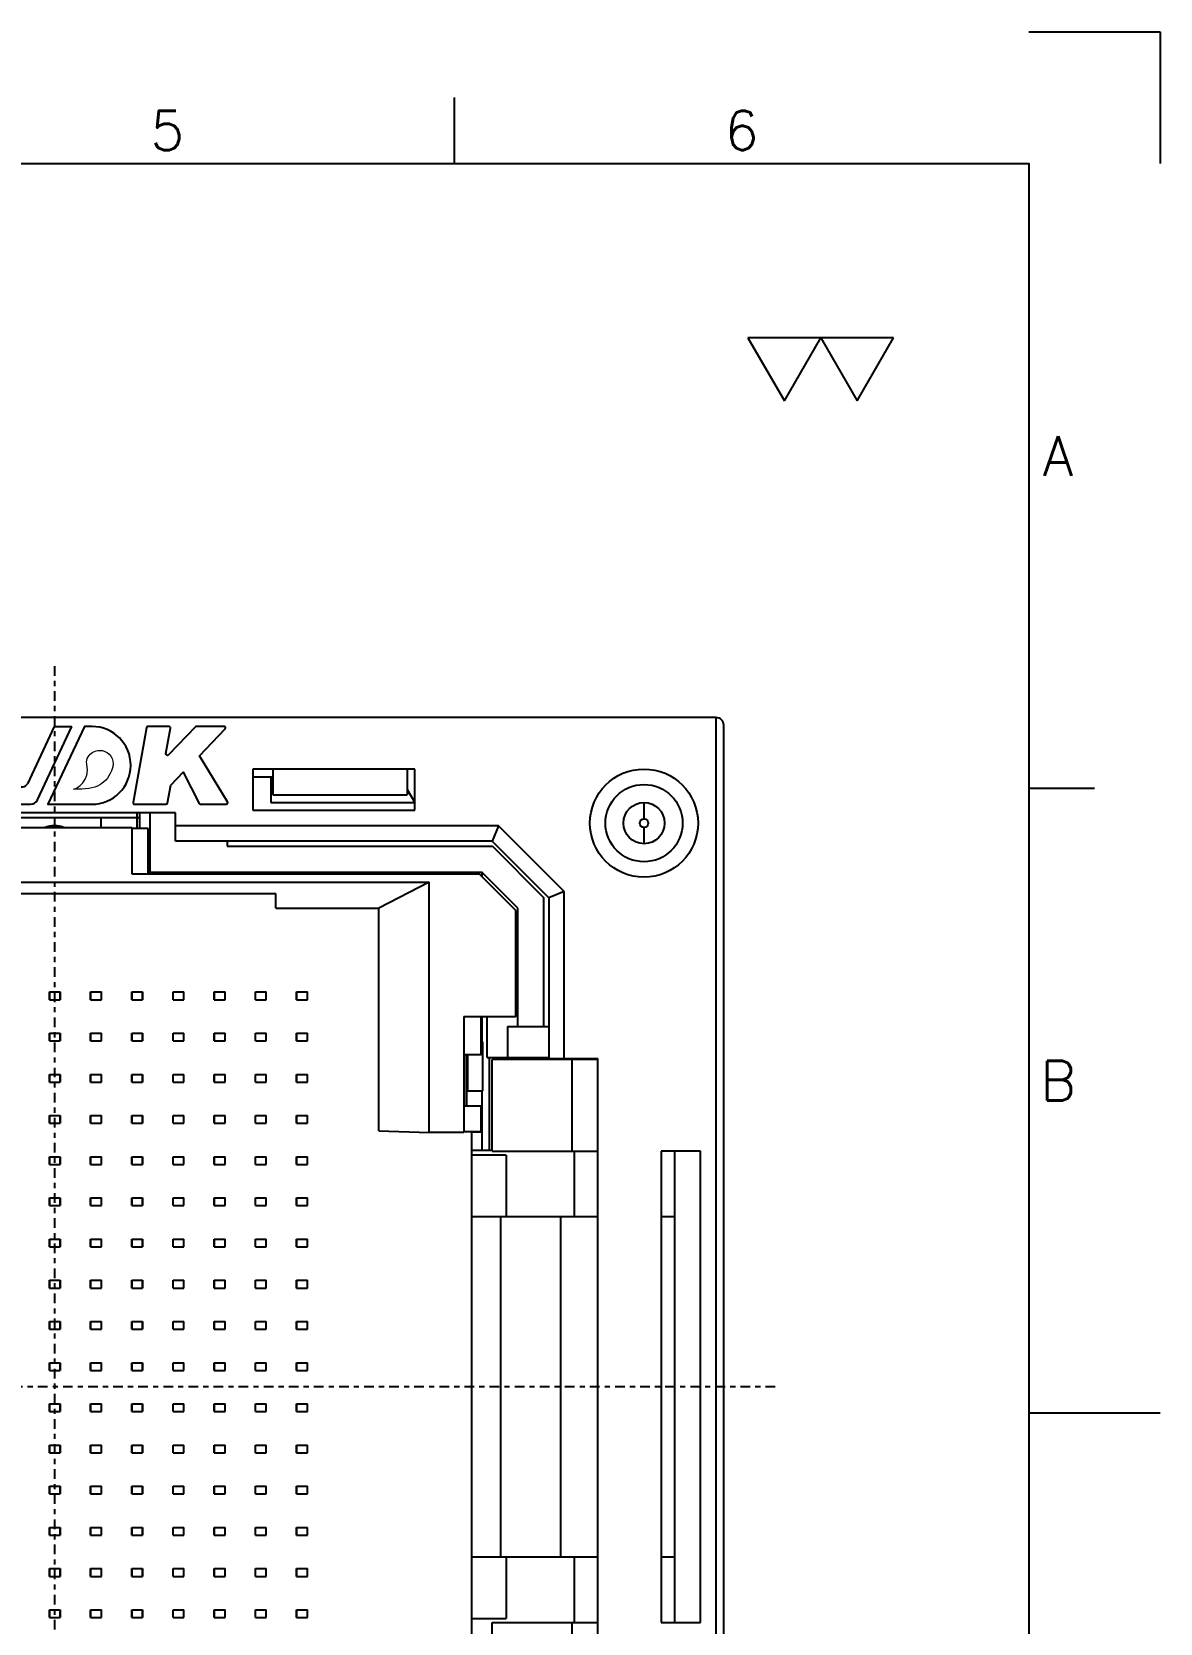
# Model space of a CAD drawing. Header units: millimetres. Extents: x -2108 to -1819, y 1464 to 1622.
# Drawn here: x -1841.37 to -1819.45, y 1537.77 to 1568.68 of the extents above; entities that cross this region are included whole.
import ezdxf
from ezdxf.enums import TextEntityAlignment as Align

# ---------------------------------------------------------------- set-up
doc = ezdxf.new("R2010")
doc.units = ezdxf.units.MM
doc.linetypes.add('CENTER', pattern=[0.6, 0.375, -0.075, 0.075, -0.075])
for name, color, linetype in [('hatch', 6, 'Continuous'), ('layer 1', 7, 'Continuous'), ('text', 7, 'Continuous'), ('厚', 7, 'Continuous')]:
    doc.layers.add(name, color=color, linetype=linetype)
doc.styles.add('Roman', font='romans', dxfattribs={"bigfont": 'bigfont'})

# ---------------------------------------------------------------- blocks, each defined once
blk = doc.blocks.new('REWREWRT')
at = {"color": 8, "linetype": 'Continuous'}
for p, q in [((601.038, 213.41), (601.038, 213.56)), ((601.038, 213.56), (601.248, 213.56)), ((601.038, 213.41), (601.248, 213.41)), ((601.043, 213.41), (601.043, 213.56)), ((601.243, 213.56), (601.243, 213.41)), ((601.248, 213.41), (601.248, 213.56)), ((601.838, 213.41), (601.838, 213.56)), ((601.838, 213.56), (602.048, 213.56)), ((601.838, 213.41), (602.048, 213.41)), ((601.843, 213.41), (601.843, 213.56)), ((602.043, 213.56), (602.043, 213.41)), ((602.048, 213.41), (602.048, 213.56)), ((602.638, 213.41), (602.638, 213.56)), ((602.638, 213.56), (602.848, 213.56)), ((602.638, 213.41), (602.848, 213.41)), ((602.643, 213.41), (602.643, 213.56)), ((602.843, 213.56), (602.843, 213.41)), ((602.848, 213.41), (602.848, 213.56)), ((603.438, 213.41), (603.438, 213.56)), ((603.438, 213.56), (603.648, 213.56)), ((603.438, 213.41), (603.648, 213.41)), ((603.443, 213.41), (603.443, 213.56)), ((603.643, 213.56), (603.643, 213.41)), ((603.648, 213.41), (603.648, 213.56)), ((604.238, 213.41), (604.238, 213.56)), ((604.238, 213.56), (604.448, 213.56)), ((604.238, 213.41), (604.448, 213.41)), ((604.243, 213.41), (604.243, 213.56)), ((604.443, 213.56), (604.443, 213.41)), ((604.448, 213.41), (604.448, 213.56)), ((605.038, 213.41), (605.038, 213.56)), ((605.038, 213.56), (605.248, 213.56)), ((605.038, 213.41), (605.248, 213.41)), ((605.043, 213.41), (605.043, 213.56)), ((605.243, 213.56), (605.243, 213.41)), ((605.248, 213.41), (605.248, 213.56)), ((605.838, 213.41), (605.838, 213.56)), ((605.838, 213.56), (606.048, 213.56)), ((605.838, 213.41), (606.048, 213.41)), ((605.843, 213.41), (605.843, 213.56)), ((606.043, 213.56), (606.043, 213.41)), ((606.048, 213.41), (606.048, 213.56)), ((601.038, 212.61), (601.038, 212.76)), ((601.038, 212.76), (601.248, 212.76)), ((601.043, 212.61), (601.043, 212.76)), ((601.243, 212.76), (601.243, 212.61)), ((601.248, 212.61), (601.248, 212.76)), ((601.838, 212.61), (601.838, 212.76)), ((601.838, 212.76), (602.048, 212.76)), ((601.843, 212.61), (601.843, 212.76)), ((602.043, 212.76), (602.043, 212.61)), ((602.048, 212.61), (602.048, 212.76)), ((602.638, 212.61), (602.638, 212.76)), ((602.638, 212.76), (602.848, 212.76)), ((602.643, 212.61), (602.643, 212.76)), ((602.843, 212.76), (602.843, 212.61)), ((602.848, 212.61), (602.848, 212.76)), ((603.438, 212.61), (603.438, 212.76)), ((603.438, 212.76), (603.648, 212.76)), ((603.443, 212.61), (603.443, 212.76)), ((603.643, 212.76), (603.643, 212.61)), ((603.648, 212.61), (603.648, 212.76)), ((604.238, 212.61), (604.238, 212.76)), ((604.238, 212.76), (604.448, 212.76)), ((604.243, 212.61), (604.243, 212.76)), ((604.443, 212.76), (604.443, 212.61)), ((604.448, 212.61), (604.448, 212.76)), ((605.038, 212.61), (605.038, 212.76)), ((605.038, 212.76), (605.248, 212.76)), ((605.043, 212.61), (605.043, 212.76)), ((605.243, 212.76), (605.243, 212.61)), ((605.248, 212.61), (605.248, 212.76)), ((605.838, 212.61), (605.838, 212.76)), ((605.838, 212.76), (606.048, 212.76)), ((605.843, 212.61), (605.843, 212.76)), ((606.043, 212.76), (606.043, 212.61)), ((606.048, 212.61), (606.048, 212.76)), ((601.038, 212.61), (601.248, 212.61)), ((601.838, 212.61), (602.048, 212.61)), ((602.638, 212.61), (602.848, 212.61)), ((603.438, 212.61), (603.648, 212.61)), ((604.238, 212.61), (604.448, 212.61)), ((605.038, 212.61), (605.248, 212.61)), ((605.838, 212.61), (606.048, 212.61)), ((601.038, 211.81), (601.038, 211.96)), ((601.038, 211.96), (601.248, 211.96)), ((601.038, 211.81), (601.248, 211.81)), ((601.043, 211.81), (601.043, 211.96)), ((601.243, 211.96), (601.243, 211.81)), ((601.248, 211.81), (601.248, 211.96)), ((601.838, 211.81), (601.838, 211.96)), ((601.838, 211.96), (602.048, 211.96)), ((601.838, 211.81), (602.048, 211.81)), ((601.843, 211.81), (601.843, 211.96)), ((602.043, 211.96), (602.043, 211.81)), ((602.048, 211.81), (602.048, 211.96)), ((602.638, 211.81), (602.638, 211.96)), ((602.638, 211.96), (602.848, 211.96)), ((602.638, 211.81), (602.848, 211.81)), ((602.643, 211.81), (602.643, 211.96)), ((602.843, 211.96), (602.843, 211.81)), ((602.848, 211.81), (602.848, 211.96)), ((603.438, 211.81), (603.438, 211.96)), ((603.438, 211.96), (603.648, 211.96)), ((603.438, 211.81), (603.648, 211.81)), ((603.443, 211.81), (603.443, 211.96)), ((603.643, 211.96), (603.643, 211.81)), ((603.648, 211.81), (603.648, 211.96)), ((604.238, 211.81), (604.238, 211.96)), ((604.238, 211.96), (604.448, 211.96)), ((604.238, 211.81), (604.448, 211.81)), ((604.243, 211.81), (604.243, 211.96)), ((604.443, 211.96), (604.443, 211.81)), ((604.448, 211.81), (604.448, 211.96)), ((605.038, 211.81), (605.038, 211.96)), ((605.038, 211.96), (605.248, 211.96)), ((605.038, 211.81), (605.248, 211.81)), ((605.043, 211.81), (605.043, 211.96)), ((605.243, 211.96), (605.243, 211.81)), ((605.248, 211.81), (605.248, 211.96)), ((605.838, 211.81), (605.838, 211.96)), ((605.838, 211.96), (606.048, 211.96)), ((605.838, 211.81), (606.048, 211.81)), ((605.843, 211.81), (605.843, 211.96)), ((606.043, 211.96), (606.043, 211.81)), ((606.048, 211.81), (606.048, 211.96)), ((601.038, 211.01), (601.038, 211.16)), ((601.038, 211.16), (601.248, 211.16)), ((601.043, 211.01), (601.043, 211.16)), ((601.243, 211.16), (601.243, 211.01)), ((601.248, 211.01), (601.248, 211.16)), ((601.838, 211.01), (601.838, 211.16)), ((601.838, 211.16), (602.048, 211.16)), ((601.843, 211.01), (601.843, 211.16)), ((602.043, 211.16), (602.043, 211.01)), ((602.048, 211.01), (602.048, 211.16)), ((602.638, 211.01), (602.638, 211.16)), ((602.638, 211.16), (602.848, 211.16)), ((602.643, 211.01), (602.643, 211.16)), ((602.843, 211.16), (602.843, 211.01)), ((602.848, 211.01), (602.848, 211.16)), ((603.438, 211.01), (603.438, 211.16)), ((603.438, 211.16), (603.648, 211.16)), ((603.443, 211.01), (603.443, 211.16)), ((603.643, 211.16), (603.643, 211.01)), ((603.648, 211.01), (603.648, 211.16)), ((604.238, 211.01), (604.238, 211.16)), ((604.238, 211.16), (604.448, 211.16)), ((604.243, 211.01), (604.243, 211.16)), ((604.443, 211.16), (604.443, 211.01)), ((604.448, 211.01), (604.448, 211.16)), ((605.038, 211.01), (605.038, 211.16)), ((605.038, 211.16), (605.248, 211.16)), ((605.043, 211.01), (605.043, 211.16)), ((605.243, 211.16), (605.243, 211.01)), ((605.248, 211.01), (605.248, 211.16)), ((605.838, 211.01), (605.838, 211.16)), ((605.838, 211.16), (606.048, 211.16)), ((605.843, 211.01), (605.843, 211.16)), ((606.043, 211.16), (606.043, 211.01)), ((606.048, 211.01), (606.048, 211.16)), ((601.038, 211.01), (601.248, 211.01)), ((601.838, 211.01), (602.048, 211.01)), ((602.638, 211.01), (602.848, 211.01)), ((603.438, 211.01), (603.648, 211.01)), ((604.238, 211.01), (604.448, 211.01)), ((605.038, 211.01), (605.248, 211.01)), ((605.838, 211.01), (606.048, 211.01)), ((601.038, 210.21), (601.038, 210.36)), ((601.038, 210.36), (601.248, 210.36)), ((601.038, 210.21), (601.248, 210.21)), ((601.043, 210.21), (601.043, 210.36)), ((601.243, 210.36), (601.243, 210.21)), ((601.248, 210.21), (601.248, 210.36)), ((601.838, 210.21), (601.838, 210.36)), ((601.838, 210.36), (602.048, 210.36)), ((601.838, 210.21), (602.048, 210.21)), ((601.843, 210.21), (601.843, 210.36)), ((602.043, 210.36), (602.043, 210.21)), ((602.048, 210.21), (602.048, 210.36)), ((602.638, 210.21), (602.638, 210.36)), ((602.638, 210.36), (602.848, 210.36)), ((602.638, 210.21), (602.848, 210.21)), ((602.643, 210.21), (602.643, 210.36)), ((602.843, 210.36), (602.843, 210.21)), ((602.848, 210.21), (602.848, 210.36)), ((603.438, 210.21), (603.438, 210.36)), ((603.438, 210.36), (603.648, 210.36)), ((603.438, 210.21), (603.648, 210.21)), ((603.443, 210.21), (603.443, 210.36)), ((603.643, 210.36), (603.643, 210.21)), ((603.648, 210.21), (603.648, 210.36)), ((604.238, 210.21), (604.238, 210.36)), ((604.238, 210.36), (604.448, 210.36)), ((604.238, 210.21), (604.448, 210.21)), ((604.243, 210.21), (604.243, 210.36)), ((604.443, 210.36), (604.443, 210.21)), ((604.448, 210.21), (604.448, 210.36)), ((605.038, 210.21), (605.038, 210.36)), ((605.038, 210.36), (605.248, 210.36)), ((605.038, 210.21), (605.248, 210.21)), ((605.043, 210.21), (605.043, 210.36)), ((605.243, 210.36), (605.243, 210.21)), ((605.248, 210.21), (605.248, 210.36)), ((605.838, 210.21), (605.838, 210.36)), ((605.838, 210.36), (606.048, 210.36)), ((605.838, 210.21), (606.048, 210.21)), ((605.843, 210.21), (605.843, 210.36)), ((606.043, 210.36), (606.043, 210.21)), ((606.048, 210.21), (606.048, 210.36)), ((601.038, 209.41), (601.038, 209.56)), ((601.038, 209.56), (601.248, 209.56)), ((601.038, 209.41), (601.248, 209.41)), ((601.043, 209.41), (601.043, 209.56)), ((601.243, 209.56), (601.243, 209.41)), ((601.248, 209.41), (601.248, 209.56)), ((601.838, 209.41), (601.838, 209.56)), ((601.838, 209.56), (602.048, 209.56)), ((601.838, 209.41), (602.048, 209.41)), ((601.843, 209.41), (601.843, 209.56)), ((602.043, 209.56), (602.043, 209.41)), ((602.048, 209.41), (602.048, 209.56)), ((602.638, 209.41), (602.638, 209.56)), ((602.638, 209.56), (602.848, 209.56)), ((602.638, 209.41), (602.848, 209.41)), ((602.643, 209.41), (602.643, 209.56)), ((602.843, 209.56), (602.843, 209.41)), ((602.848, 209.41), (602.848, 209.56)), ((603.438, 209.41), (603.438, 209.56)), ((603.438, 209.56), (603.648, 209.56)), ((603.438, 209.41), (603.648, 209.41)), ((603.443, 209.41), (603.443, 209.56)), ((603.643, 209.56), (603.643, 209.41)), ((603.648, 209.41), (603.648, 209.56)), ((604.238, 209.41), (604.238, 209.56)), ((604.238, 209.56), (604.448, 209.56)), ((604.238, 209.41), (604.448, 209.41)), ((604.243, 209.41), (604.243, 209.56)), ((604.443, 209.56), (604.443, 209.41)), ((604.448, 209.41), (604.448, 209.56)), ((605.038, 209.56), (605.248, 209.56)), ((605.038, 209.41), (605.038, 209.56)), ((605.038, 209.41), (605.248, 209.41)), ((605.043, 209.41), (605.043, 209.56)), ((605.243, 209.56), (605.243, 209.41)), ((605.248, 209.41), (605.248, 209.56)), ((605.838, 209.56), (606.048, 209.56)), ((605.838, 209.41), (605.838, 209.56)), ((605.838, 209.41), (606.048, 209.41)), ((605.843, 209.41), (605.843, 209.56)), ((606.043, 209.56), (606.043, 209.41)), ((606.048, 209.41), (606.048, 209.56)), ((601.038, 208.61), (601.038, 208.76)), ((601.038, 208.76), (601.248, 208.76)), ((601.043, 208.61), (601.043, 208.76)), ((601.243, 208.76), (601.243, 208.61)), ((601.248, 208.61), (601.248, 208.76)), ((601.838, 208.61), (601.838, 208.76)), ((601.838, 208.76), (602.048, 208.76)), ((601.843, 208.61), (601.843, 208.76)), ((602.043, 208.76), (602.043, 208.61)), ((602.048, 208.61), (602.048, 208.76)), ((602.638, 208.61), (602.638, 208.76)), ((602.638, 208.76), (602.848, 208.76)), ((602.643, 208.61), (602.643, 208.76)), ((602.843, 208.76), (602.843, 208.61)), ((602.848, 208.61), (602.848, 208.76)), ((603.438, 208.61), (603.438, 208.76)), ((603.438, 208.76), (603.648, 208.76)), ((603.443, 208.61), (603.443, 208.76)), ((603.643, 208.76), (603.643, 208.61)), ((603.648, 208.61), (603.648, 208.76)), ((604.238, 208.61), (604.238, 208.76)), ((604.238, 208.76), (604.448, 208.76)), ((604.243, 208.61), (604.243, 208.76)), ((604.443, 208.76), (604.443, 208.61)), ((604.448, 208.61), (604.448, 208.76)), ((605.038, 208.76), (605.248, 208.76)), ((605.038, 208.61), (605.038, 208.76)), ((605.043, 208.61), (605.043, 208.76)), ((605.243, 208.76), (605.243, 208.61)), ((605.248, 208.61), (605.248, 208.76)), ((605.838, 208.76), (606.048, 208.76)), ((605.838, 208.61), (605.838, 208.76)), ((605.843, 208.61), (605.843, 208.76)), ((606.043, 208.76), (606.043, 208.61)), ((606.048, 208.61), (606.048, 208.76)), ((601.038, 208.61), (601.248, 208.61)), ((601.838, 208.61), (602.048, 208.61)), ((602.638, 208.61), (602.848, 208.61)), ((603.438, 208.61), (603.648, 208.61)), ((604.238, 208.61), (604.448, 208.61)), ((605.038, 208.61), (605.248, 208.61)), ((605.838, 208.61), (606.048, 208.61)), ((601.038, 207.81), (601.038, 207.96)), ((601.038, 207.96), (601.248, 207.96)), ((601.038, 207.81), (601.248, 207.81)), ((601.043, 207.81), (601.043, 207.96)), ((601.243, 207.96), (601.243, 207.81)), ((601.248, 207.81), (601.248, 207.96)), ((601.838, 207.81), (601.838, 207.96)), ((601.838, 207.96), (602.048, 207.96)), ((601.838, 207.81), (602.048, 207.81)), ((601.843, 207.81), (601.843, 207.96)), ((602.043, 207.96), (602.043, 207.81)), ((602.048, 207.81), (602.048, 207.96)), ((602.638, 207.81), (602.638, 207.96)), ((602.638, 207.96), (602.848, 207.96)), ((602.638, 207.81), (602.848, 207.81)), ((602.643, 207.81), (602.643, 207.96)), ((602.843, 207.96), (602.843, 207.81)), ((602.848, 207.81), (602.848, 207.96)), ((603.438, 207.81), (603.438, 207.96)), ((603.438, 207.96), (603.648, 207.96)), ((603.438, 207.81), (603.648, 207.81)), ((603.443, 207.81), (603.443, 207.96)), ((603.643, 207.96), (603.643, 207.81)), ((603.648, 207.81), (603.648, 207.96)), ((604.238, 207.96), (604.448, 207.96)), ((604.238, 207.81), (604.238, 207.96)), ((604.238, 207.81), (604.448, 207.81)), ((604.243, 207.81), (604.243, 207.96)), ((604.443, 207.96), (604.443, 207.81)), ((604.448, 207.81), (604.448, 207.96)), ((605.038, 207.96), (605.248, 207.96)), ((605.038, 207.81), (605.038, 207.96)), ((605.038, 207.81), (605.248, 207.81)), ((605.043, 207.81), (605.043, 207.96)), ((605.243, 207.96), (605.243, 207.81)), ((605.248, 207.81), (605.248, 207.96)), ((605.838, 207.96), (606.048, 207.96)), ((605.838, 207.81), (605.838, 207.96)), ((605.838, 207.81), (606.048, 207.81)), ((605.843, 207.81), (605.843, 207.96)), ((606.043, 207.96), (606.043, 207.81)), ((606.048, 207.81), (606.048, 207.96)), ((601.038, 207.01), (601.038, 207.16)), ((601.038, 207.16), (601.248, 207.16)), ((601.043, 207.01), (601.043, 207.16)), ((601.243, 207.16), (601.243, 207.01)), ((601.248, 207.01), (601.248, 207.16)), ((601.838, 207.01), (601.838, 207.16)), ((601.838, 207.16), (602.048, 207.16)), ((601.843, 207.01), (601.843, 207.16)), ((602.043, 207.16), (602.043, 207.01)), ((602.048, 207.01), (602.048, 207.16)), ((602.638, 207.16), (602.848, 207.16)), ((602.638, 207.01), (602.638, 207.16)), ((602.643, 207.01), (602.643, 207.16)), ((602.843, 207.16), (602.843, 207.01)), ((602.848, 207.01), (602.848, 207.16)), ((603.438, 207.16), (603.648, 207.16)), ((603.438, 207.01), (603.438, 207.16)), ((603.443, 207.01), (603.443, 207.16)), ((603.643, 207.16), (603.643, 207.01)), ((603.648, 207.01), (603.648, 207.16)), ((604.238, 207.16), (604.448, 207.16)), ((604.238, 207.01), (604.238, 207.16)), ((604.243, 207.01), (604.243, 207.16)), ((604.443, 207.16), (604.443, 207.01)), ((604.448, 207.01), (604.448, 207.16)), ((605.038, 207.16), (605.248, 207.16)), ((605.038, 207.01), (605.038, 207.16)), ((605.043, 207.01), (605.043, 207.16)), ((605.243, 207.16), (605.243, 207.01)), ((605.248, 207.01), (605.248, 207.16)), ((605.838, 207.16), (606.048, 207.16)), ((605.838, 207.01), (605.838, 207.16)), ((605.843, 207.01), (605.843, 207.16)), ((606.043, 207.16), (606.043, 207.01)), ((606.048, 207.01), (606.048, 207.16)), ((601.038, 207.01), (601.248, 207.01)), ((601.838, 207.01), (602.048, 207.01)), ((602.638, 207.01), (602.848, 207.01)), ((603.438, 207.01), (603.648, 207.01)), ((604.238, 207.01), (604.448, 207.01)), ((605.038, 207.01), (605.248, 207.01)), ((605.838, 207.01), (606.048, 207.01)), ((601.038, 206.21), (601.038, 206.36)), ((601.038, 206.36), (601.248, 206.36)), ((601.038, 206.21), (601.248, 206.21)), ((601.043, 206.21), (601.043, 206.36)), ((601.243, 206.36), (601.243, 206.21)), ((601.248, 206.21), (601.248, 206.36)), ((601.838, 206.21), (601.838, 206.36)), ((601.838, 206.36), (602.048, 206.36)), ((601.838, 206.21), (602.048, 206.21)), ((601.843, 206.21), (601.843, 206.36)), ((602.043, 206.36), (602.043, 206.21)), ((602.048, 206.21), (602.048, 206.36)), ((602.638, 206.36), (602.848, 206.36)), ((602.638, 206.21), (602.638, 206.36)), ((602.638, 206.21), (602.848, 206.21)), ((602.643, 206.21), (602.643, 206.36)), ((602.843, 206.36), (602.843, 206.21)), ((602.848, 206.21), (602.848, 206.36)), ((603.438, 206.36), (603.648, 206.36)), ((603.438, 206.21), (603.438, 206.36)), ((603.438, 206.21), (603.648, 206.21)), ((603.443, 206.21), (603.443, 206.36)), ((603.643, 206.36), (603.643, 206.21)), ((603.648, 206.21), (603.648, 206.36)), ((604.238, 206.36), (604.448, 206.36)), ((604.238, 206.21), (604.238, 206.36)), ((604.238, 206.21), (604.448, 206.21)), ((604.243, 206.21), (604.243, 206.36)), ((604.443, 206.36), (604.443, 206.21)), ((604.448, 206.21), (604.448, 206.36)), ((605.038, 206.36), (605.248, 206.36)), ((605.038, 206.21), (605.038, 206.36)), ((605.038, 206.21), (605.248, 206.21)), ((605.043, 206.21), (605.043, 206.36)), ((605.243, 206.36), (605.243, 206.21)), ((605.248, 206.21), (605.248, 206.36)), ((605.838, 206.36), (606.048, 206.36)), ((605.838, 206.21), (605.838, 206.36)), ((605.838, 206.21), (606.048, 206.21)), ((605.843, 206.21), (605.843, 206.36)), ((606.043, 206.36), (606.043, 206.21)), ((606.048, 206.21), (606.048, 206.36)), ((601.038, 205.41), (601.038, 205.56)), ((601.038, 205.56), (601.248, 205.56)), ((601.043, 205.41), (601.043, 205.56)), ((601.243, 205.56), (601.243, 205.41)), ((601.248, 205.41), (601.248, 205.56)), ((601.838, 205.56), (602.048, 205.56)), ((601.838, 205.41), (601.838, 205.56)), ((601.843, 205.41), (601.843, 205.56)), ((602.043, 205.56), (602.043, 205.41)), ((602.048, 205.41), (602.048, 205.56)), ((602.638, 205.56), (602.848, 205.56)), ((602.638, 205.41), (602.638, 205.56)), ((602.643, 205.41), (602.643, 205.56)), ((602.843, 205.56), (602.843, 205.41)), ((602.848, 205.41), (602.848, 205.56)), ((603.438, 205.56), (603.648, 205.56)), ((603.438, 205.41), (603.438, 205.56)), ((603.443, 205.41), (603.443, 205.56)), ((603.643, 205.56), (603.643, 205.41)), ((603.648, 205.41), (603.648, 205.56)), ((604.238, 205.56), (604.448, 205.56)), ((604.238, 205.41), (604.238, 205.56)), ((604.243, 205.41), (604.243, 205.56)), ((604.443, 205.56), (604.443, 205.41)), ((604.448, 205.41), (604.448, 205.56)), ((605.038, 205.56), (605.248, 205.56)), ((605.038, 205.41), (605.038, 205.56)), ((605.043, 205.41), (605.043, 205.56)), ((605.243, 205.56), (605.243, 205.41)), ((605.248, 205.41), (605.248, 205.56)), ((605.838, 205.56), (606.048, 205.56)), ((605.838, 205.41), (605.838, 205.56)), ((605.843, 205.41), (605.843, 205.56)), ((606.043, 205.56), (606.043, 205.41)), ((606.048, 205.41), (606.048, 205.56)), ((601.038, 205.41), (601.248, 205.41)), ((601.838, 205.41), (602.048, 205.41)), ((602.638, 205.41), (602.848, 205.41)), ((603.438, 205.41), (603.648, 205.41)), ((604.238, 205.41), (604.448, 205.41)), ((605.038, 205.41), (605.248, 205.41)), ((605.838, 205.41), (606.048, 205.41)), ((601.038, 204.76), (601.248, 204.76)), ((601.038, 204.61), (601.038, 204.76)), ((601.043, 204.61), (601.043, 204.76)), ((601.243, 204.76), (601.243, 204.61)), ((601.248, 204.61), (601.248, 204.76)), ((601.838, 204.76), (602.048, 204.76)), ((601.838, 204.61), (601.838, 204.76)), ((601.843, 204.61), (601.843, 204.76)), ((602.043, 204.76), (602.043, 204.61)), ((602.048, 204.61), (602.048, 204.76)), ((602.638, 204.76), (602.848, 204.76)), ((602.638, 204.61), (602.638, 204.76)), ((602.643, 204.61), (602.643, 204.76)), ((602.843, 204.76), (602.843, 204.61)), ((602.848, 204.61), (602.848, 204.76)), ((603.438, 204.76), (603.648, 204.76)), ((603.438, 204.61), (603.438, 204.76)), ((603.443, 204.61), (603.443, 204.76)), ((603.643, 204.76), (603.643, 204.61)), ((603.648, 204.61), (603.648, 204.76)), ((604.238, 204.76), (604.448, 204.76)), ((604.238, 204.61), (604.238, 204.76)), ((604.243, 204.61), (604.243, 204.76)), ((604.443, 204.76), (604.443, 204.61)), ((604.448, 204.61), (604.448, 204.76)), ((605.038, 204.76), (605.248, 204.76)), ((605.038, 204.61), (605.038, 204.76)), ((605.043, 204.61), (605.043, 204.76)), ((605.243, 204.76), (605.243, 204.61)), ((605.248, 204.61), (605.248, 204.76)), ((605.838, 204.76), (606.048, 204.76)), ((605.838, 204.61), (605.838, 204.76)), ((605.843, 204.61), (605.843, 204.76)), ((606.043, 204.76), (606.043, 204.61)), ((606.048, 204.61), (606.048, 204.76)), ((601.038, 204.61), (601.248, 204.61)), ((601.838, 204.61), (602.048, 204.61)), ((602.638, 204.61), (602.848, 204.61)), ((603.438, 204.61), (603.648, 204.61)), ((604.238, 204.61), (604.448, 204.61)), ((605.038, 204.61), (605.248, 204.61)), ((605.838, 204.61), (606.048, 204.61)), ((601.038, 203.96), (601.248, 203.96)), ((601.038, 203.81), (601.038, 203.96)), ((601.038, 203.81), (601.248, 203.81)), ((601.043, 203.81), (601.043, 203.96)), ((601.243, 203.96), (601.243, 203.81)), ((601.248, 203.81), (601.248, 203.96)), ((601.838, 203.96), (602.048, 203.96)), ((601.838, 203.81), (601.838, 203.96)), ((601.838, 203.81), (602.048, 203.81)), ((601.843, 203.81), (601.843, 203.96)), ((602.043, 203.96), (602.043, 203.81)), ((602.048, 203.81), (602.048, 203.96)), ((602.638, 203.96), (602.848, 203.96)), ((602.638, 203.81), (602.638, 203.96)), ((602.638, 203.81), (602.848, 203.81)), ((602.643, 203.81), (602.643, 203.96)), ((602.843, 203.96), (602.843, 203.81)), ((602.848, 203.81), (602.848, 203.96)), ((603.438, 203.96), (603.648, 203.96)), ((603.438, 203.81), (603.438, 203.96)), ((603.438, 203.81), (603.648, 203.81)), ((603.443, 203.81), (603.443, 203.96)), ((603.643, 203.96), (603.643, 203.81)), ((603.648, 203.81), (603.648, 203.96)), ((604.238, 203.96), (604.448, 203.96)), ((604.238, 203.81), (604.238, 203.96)), ((604.238, 203.81), (604.448, 203.81)), ((604.243, 203.81), (604.243, 203.96)), ((604.443, 203.96), (604.443, 203.81)), ((604.448, 203.81), (604.448, 203.96)), ((605.038, 203.96), (605.248, 203.96)), ((605.038, 203.81), (605.038, 203.96)), ((605.038, 203.81), (605.248, 203.81)), ((605.043, 203.81), (605.043, 203.96)), ((605.243, 203.96), (605.243, 203.81)), ((605.248, 203.81), (605.248, 203.96)), ((605.838, 203.96), (606.048, 203.96)), ((605.838, 203.81), (605.838, 203.96)), ((605.838, 203.81), (606.048, 203.81)), ((605.843, 203.81), (605.843, 203.96)), ((606.043, 203.96), (606.043, 203.81)), ((606.048, 203.81), (606.048, 203.96)), ((601.038, 203.16), (601.248, 203.16)), ((601.038, 203.01), (601.038, 203.16)), ((601.043, 203.01), (601.043, 203.16)), ((601.243, 203.16), (601.243, 203.01)), ((601.248, 203.01), (601.248, 203.16)), ((601.838, 203.16), (602.048, 203.16)), ((601.838, 203.01), (601.838, 203.16)), ((601.843, 203.01), (601.843, 203.16)), ((602.043, 203.16), (602.043, 203.01)), ((602.048, 203.01), (602.048, 203.16)), ((602.638, 203.16), (602.848, 203.16)), ((602.638, 203.01), (602.638, 203.16)), ((602.643, 203.01), (602.643, 203.16)), ((602.843, 203.16), (602.843, 203.01)), ((602.848, 203.01), (602.848, 203.16)), ((603.438, 203.16), (603.648, 203.16)), ((603.438, 203.01), (603.438, 203.16)), ((603.443, 203.01), (603.443, 203.16)), ((603.643, 203.16), (603.643, 203.01)), ((603.648, 203.01), (603.648, 203.16)), ((604.238, 203.16), (604.448, 203.16)), ((604.238, 203.01), (604.238, 203.16)), ((604.243, 203.01), (604.243, 203.16)), ((604.443, 203.16), (604.443, 203.01)), ((604.448, 203.01), (604.448, 203.16)), ((605.038, 203.16), (605.248, 203.16)), ((605.038, 203.01), (605.038, 203.16)), ((605.043, 203.01), (605.043, 203.16)), ((605.243, 203.16), (605.243, 203.01)), ((605.248, 203.01), (605.248, 203.16)), ((605.838, 203.16), (606.048, 203.16)), ((605.838, 203.01), (605.838, 203.16)), ((605.843, 203.01), (605.843, 203.16)), ((606.043, 203.16), (606.043, 203.01)), ((606.048, 203.01), (606.048, 203.16)), ((601.038, 203.01), (601.248, 203.01)), ((601.838, 203.01), (602.048, 203.01)), ((602.638, 203.01), (602.848, 203.01)), ((603.438, 203.01), (603.648, 203.01)), ((604.238, 203.01), (604.448, 203.01)), ((605.038, 203.01), (605.248, 203.01)), ((605.838, 203.01), (606.048, 203.01)), ((601.038, 202.36), (601.248, 202.36)), ((601.038, 202.21), (601.038, 202.36)), ((601.038, 202.21), (601.248, 202.21)), ((601.043, 202.21), (601.043, 202.36)), ((601.243, 202.36), (601.243, 202.21)), ((601.248, 202.21), (601.248, 202.36)), ((601.838, 202.36), (602.048, 202.36)), ((601.838, 202.21), (601.838, 202.36)), ((601.838, 202.21), (602.048, 202.21)), ((601.843, 202.21), (601.843, 202.36)), ((602.043, 202.36), (602.043, 202.21)), ((602.048, 202.21), (602.048, 202.36)), ((602.638, 202.36), (602.848, 202.36)), ((602.638, 202.21), (602.638, 202.36)), ((602.638, 202.21), (602.848, 202.21)), ((602.643, 202.21), (602.643, 202.36)), ((602.843, 202.36), (602.843, 202.21)), ((602.848, 202.21), (602.848, 202.36)), ((603.438, 202.36), (603.648, 202.36)), ((603.438, 202.21), (603.438, 202.36)), ((603.438, 202.21), (603.648, 202.21)), ((603.443, 202.21), (603.443, 202.36)), ((603.643, 202.36), (603.643, 202.21)), ((603.648, 202.21), (603.648, 202.36)), ((604.238, 202.36), (604.448, 202.36)), ((604.238, 202.21), (604.238, 202.36)), ((604.238, 202.21), (604.448, 202.21)), ((604.243, 202.21), (604.243, 202.36)), ((604.443, 202.36), (604.443, 202.21)), ((604.448, 202.21), (604.448, 202.36)), ((605.038, 202.36), (605.248, 202.36)), ((605.038, 202.21), (605.038, 202.36)), ((605.038, 202.21), (605.248, 202.21)), ((605.043, 202.21), (605.043, 202.36)), ((605.243, 202.36), (605.243, 202.21)), ((605.248, 202.21), (605.248, 202.36)), ((605.838, 202.36), (606.048, 202.36)), ((605.838, 202.21), (605.838, 202.36)), ((605.838, 202.21), (606.048, 202.21)), ((605.843, 202.21), (605.843, 202.36)), ((606.043, 202.36), (606.043, 202.21)), ((606.048, 202.21), (606.048, 202.36)), ((601.038, 201.56), (601.248, 201.56)), ((601.038, 201.41), (601.038, 201.56)), ((601.043, 201.41), (601.043, 201.56)), ((601.243, 201.56), (601.243, 201.41)), ((601.248, 201.41), (601.248, 201.56)), ((601.838, 201.56), (602.048, 201.56)), ((601.838, 201.41), (601.838, 201.56)), ((601.843, 201.41), (601.843, 201.56)), ((602.043, 201.56), (602.043, 201.41)), ((602.048, 201.41), (602.048, 201.56)), ((602.638, 201.56), (602.848, 201.56)), ((602.638, 201.41), (602.638, 201.56)), ((602.643, 201.41), (602.643, 201.56)), ((602.843, 201.56), (602.843, 201.41)), ((602.848, 201.41), (602.848, 201.56)), ((603.438, 201.56), (603.648, 201.56)), ((603.438, 201.41), (603.438, 201.56)), ((603.443, 201.41), (603.443, 201.56)), ((603.643, 201.56), (603.643, 201.41)), ((603.648, 201.41), (603.648, 201.56)), ((604.238, 201.56), (604.448, 201.56)), ((604.238, 201.41), (604.238, 201.56)), ((604.243, 201.41), (604.243, 201.56)), ((604.443, 201.56), (604.443, 201.41)), ((604.448, 201.41), (604.448, 201.56)), ((605.038, 201.56), (605.248, 201.56)), ((605.038, 201.41), (605.038, 201.56)), ((605.043, 201.41), (605.043, 201.56)), ((605.243, 201.56), (605.243, 201.41)), ((605.248, 201.41), (605.248, 201.56)), ((605.838, 201.56), (606.048, 201.56)), ((605.838, 201.41), (605.838, 201.56)), ((605.843, 201.41), (605.843, 201.56)), ((606.043, 201.56), (606.043, 201.41)), ((606.048, 201.41), (606.048, 201.56)), ((601.038, 201.41), (601.248, 201.41)), ((601.838, 201.41), (602.048, 201.41)), ((602.638, 201.41), (602.848, 201.41)), ((603.438, 201.41), (603.648, 201.41)), ((604.238, 201.41), (604.448, 201.41)), ((605.038, 201.41), (605.248, 201.41)), ((605.838, 201.41), (606.048, 201.41))]:
    blk.add_line(p, q, dxfattribs=at)
blk = doc.blocks.new('fdsah')
at = {"layer": 'text', "color": 7}
for p, q in [((-86.5124, 9.869), (-86.0425, 9.869)), ((-86.0425, 9.869), (-86.0425, 9.399)), ((-88.5645, 9.399), (-88.5645, 9.634)), ((-87.5156, 8.7759), (-87.3856, 8.5508)), ((-87.2556, 8.7759), (-87.5156, 8.7759)), ((-87.3856, 8.5508), (-87.2556, 8.7759)), ((-87.2556, 8.7759), (-87.1256, 8.5508)), ((-86.9956, 8.7759), (-87.2556, 8.7759)), ((-87.1256, 8.5508), (-86.9956, 8.7759))]:
    blk.add_line(p, q, dxfattribs=at)
at = {"layer": 'text'}
for p, q in [((-98.8251, 9.399), (-86.5124, 9.399)), ((-86.5124, 9.399), (-86.5124, 0.47)), ((-86.5124, 7.1667), (-86.2774, 7.1667)), ((-86.5124, 4.9345), (-86.0425, 4.9345)), ((-86.5124, 4.9345), (-86.2774, 4.9345))]:
    blk.add_line(p, q, dxfattribs=at)
blk.add_lwpolyline([(-99.0658, 9.399), (-86.5124, 9.399), (-86.5124, 2.2179), (-93.9111, 2.2179), (-93.9111, 0.47), (-95.3318, 0.47), (-96.773, 0.47), (-99.0658, 0.47)], close=True, dxfattribs=at)
at = {"layer": 'text', "style": 'Roman'}
for s, p in [('5', (-89.5906, 9.446)), ('B', (-86.4072, 6.0506))]:
    blk.add_text(s, height=0.141, dxfattribs=at).set_placement(p, align=Align.CENTER)
at = {"layer": 'text', "color": 7, "style": 'Roman'}
for s, p in [('6', (-87.5385, 9.446)), ('A', (-86.4072, 8.2829))]:
    blk.add_text(s, height=0.141, dxfattribs=at).set_placement(p, align=Align.CENTER)
at = {"layer": 'text', "color": 0, "style": 'Roman', "flags": 8}
for tag, p in [('FNAME', (-99.3421, 5.5454)), ('REVDATE', (-99.3421, 3.2897)), ('USER', (-99.3421, 0.47))]:
    blk.add_attdef(tag, p, '', height=0.141, rotation=90, dxfattribs=at)
blk = doc.blocks.new('terwqtrewtrewtyrwytryuu')
at = {"color": 8}
for points in [[(232.46, -544.68), (229.83, -549.8)], [(232.46, -544.68), (233.62, -544.68)], [(233.62, -544.68), (236.24, -549.8)], [(241.61, -544.68), (239.85, -548.45)], [(244.11, -544.68), (243.6, -544.68), (241.2, -549.8), (244.1, -549.8)], [(241.61, -544.68), (242.78, -544.68)], [(231, -549.8), (233.04, -545.81), (235.08, -549.8)], [(235.08, -549.8), (236.24, -549.8)]]:
    blk.add_lwpolyline(points, dxfattribs=at)
for points in [[(238.86, -544.86, 0.154013), (238.41, -544.68), (237.79, -544.68, 0.290936), (237.34, -544.96), (235.63, -548.61)], [(239, -549.62, 0.154013), (239.44, -549.8), (240.06, -549.8, 0.290936), (240.51, -549.51), (242.78, -544.68)], [(244.09, -549.8, 0.998463), (244.1, -544.68)], [(238.62, -545.92, 0.181754), (238.4, -545.84), (238.31, -545.84, 0.29094), (238.01, -546.03), (236.24, -549.8)], [(239.23, -548.55, 0.181754), (239.45, -548.64), (239.55, -548.64, 0.29094), (239.85, -548.45)]]:
    blk.add_lwpolyline(points, format="xyb", dxfattribs=at)
blk.add_lwpolyline([(249.16, -544.68), (247.78, -544.68, 0.36397), (247.68, -544.76), (246.81, -549.68, 0.466308), (246.91, -549.8), (248.97, -549.8, 0.36397), (249.07, -549.71), (249.28, -548.54), (250.1, -547.69), (251.16, -549.74, 0.280815), (251.25, -549.79), (252.93, -549.79, 0.585923), (253.02, -549.64), (251.17, -546.61), (252.87, -544.84, 0.660579), (252.79, -544.67), (250.99, -544.67, 0.204399), (250.91, -544.7), (249.14, -546.55, -0.741369), (248.97, -546.46), (249.26, -544.8, 0.466308)], format="xyb", close=True, dxfattribs=at)
for points, knots in [([(238.86, -544.86), (238.93, -544.92), (239.32, -545.39), (239.12, -546.22), (238.93, -547.24)], [0.0714829, 0.0714829, 0.0714829, 0.0714829, 0.1383991, 0.7957282, 0.7957282, 0.7957282, 0.7957282]), ([(238.62, -545.92), (238.88, -546.15), (238.91, -546.69), (238.93, -547.09), (238.93, -547.24)], [0.2744404, 0.2744404, 0.2744404, 0.2744404, 0.4842053, 0.495191, 0.495191, 0.495191, 0.495191]), ([(239, -549.62), (238.92, -549.56), (238.53, -549.09), (238.73, -548.26), (238.93, -547.24)], [0.0714829, 0.0714829, 0.0714829, 0.0714829, 0.1383991, 0.7957282, 0.7957282, 0.7957282, 0.7957282]), ([(239.23, -548.55), (238.97, -548.33), (238.95, -547.79), (238.92, -547.39), (238.93, -547.24)], [0.2744404, 0.2744404, 0.2744404, 0.2744404, 0.4842053, 0.495191, 0.495191, 0.495191, 0.495191])]:
    blk.add_open_spline(points, degree=3, knots=knots, dxfattribs=at)
at = {"color": 3}
for points, knots in [([(233.81, -547.92), (233.46, -547.86), (232.73, -547.96), (232.33, -548.43), (232.33, -548.43), (231.93, -548.9), (231.92, -549.16), (231.86, -549.51)], [0.5, 0.5, 0.5, 0.5, 0.75, 0.75, 0.75, 0.75, 1, 1, 1, 1]), ([(231.86, -549.51), (232.19, -549.53), (232.8, -549.51), (233.23, -549.11), (233.23, -549.11), (233.66, -548.71), (233.75, -548.38), (233.81, -547.92)], [0, 0, 0, 0, 0.25, 0.25, 0.25, 0.25, 0.5, 0.5, 0.5, 0.5])]:
    blk.add_open_spline(points, degree=3, knots=knots, dxfattribs=at)
at = {"color": 8}
blk.add_open_spline([(231, -549.8), (230.64, -549.8), (230.11, -549.8), (229.83, -549.8)], degree=3, dxfattribs=at)
at = {"layer": 'layer 1', "color": 8, "lineweight": 5}
blk.add_open_spline([(243.84, -546.68), (244, -546.42), (244.28, -546.25), (244.61, -546.25), (244.61, -546.25), (245.09, -546.25), (245.49, -546.64), (245.49, -547.13), (245.49, -547.13), (245.49, -547.23), (245.47, -547.32), (245.45, -547.4)], degree=3, knots=[0, 0, 0, 0, 0.1666667, 0.1666667, 0.1666667, 0.1666667, 0.3333333, 0.3333333, 0.3333333, 0.3333333, 0.5, 0.5, 0.5, 0.5], dxfattribs=at)
for points in [[(242.88, -548.81), (243.1, -548.77), (244, -548.26), (243.77, -547.16)], [(245.45, -547.4), (245.08, -548.46), (244.45, -548.86), (242.88, -548.81)], [(243.77, -547.16), (243.7, -546.97), (243.77, -546.8), (243.84, -546.68)]]:
    blk.add_open_spline(points, degree=3, dxfattribs=at)

msp = doc.modelspace()

# ---------------------------------------------------------------- linework, layer by layer
at = {"color": 7, "linetype": 'Continuous'}
for p, q in [((-1828.0812, 1555.3625), (-1853.7812, 1555.3625)), ((-1828.0812, 1529.3625), (-1828.0812, 1555.3625)), ((-1827.9312, 1529.5125), (-1827.9312, 1555.2125)), ((-1837.0812, 1554.3625), (-1837.0812, 1553.5625)), ((-1833.9312, 1554.3625), (-1837.0812, 1554.3625)), ((-1837.0812, 1554.2125), (-1836.6912, 1554.2125)), ((-1836.7312, 1554.2125), (-1836.7312, 1553.7125)), ((-1836.6912, 1554.3625), (-1836.6912, 1553.8625)), ((-1834.0812, 1554.3625), (-1834.0812, 1553.8625)), ((-1833.9312, 1553.5625), (-1833.9312, 1554.3625)), ((-1836.6912, 1553.8625), (-1834.0812, 1553.8625)), ((-1834.0812, 1553.9625), (-1833.9312, 1553.7125)), ((-1837.0812, 1553.5625), (-1833.9312, 1553.5625)), ((-1836.7312, 1553.7125), (-1833.9312, 1553.7125)), ((-1829.4812, 1553.3963), (-1829.4812, 1553.7125)), ((-1838.5812, 1553.5125), (-1843.2812, 1553.5125)), ((-1839.2832, 1553.4125), (-1842.5793, 1553.4125)), ((-1840.0312, 1553.4125), (-1840.0312, 1553.22)), ((-1839.3312, 1553.5125), (-1839.3312, 1553.2073)), ((-1839.2832, 1553.5125), (-1839.2832, 1553.2073)), ((-1839.0812, 1553.5125), (-1839.0812, 1552.3625)), ((-1838.5812, 1552.9625), (-1838.5812, 1553.5125)), ((-1832.307, 1553.2625), (-1838.5812, 1553.2625)), ((-1832.307, 1553.2625), (-1832.4312, 1552.9625)), ((-1831.0312, 1551.9868), (-1832.307, 1553.2625)), ((-1829.4812, 1552.9125), (-1829.4812, 1553.2288)), ((-1839.4238, 1553.22), (-1842.4386, 1553.22)), ((-1839.4238, 1552.32), (-1839.4238, 1553.22)), ((-1839.1165, 1553.2073), (-1839.4238, 1553.2073)), ((-1839.1165, 1552.32), (-1839.1165, 1553.2073)), ((-1832.4312, 1552.9625), (-1838.5812, 1552.9625)), ((-1837.5812, 1552.9625), (-1837.5812, 1552.8625)), ((-1831.3312, 1551.8625), (-1832.4312, 1552.9625)), ((-1837.5812, 1552.8625), (-1832.4241, 1552.8625)), ((-1832.4241, 1552.8625), (-1831.4312, 1551.8696)), ((-1832.6782, 1552.32), (-1839.4238, 1552.32)), ((-1839.1165, 1552.3625), (-1832.6312, 1552.3625)), ((-1838.9812, 1552.32), (-1838.9812, 1552.3625)), ((-1833.8312, 1552.32), (-1833.8312, 1552.3625)), ((-1831.9738, 1551.6156), (-1832.6782, 1552.32)), ((-1832.6312, 1552.3625), (-1832.6312, 1552.273)), ((-1831.9312, 1551.6625), (-1832.6312, 1552.3625)), ((-1831.4312, 1551.8696), (-1831.4312, 1549.3625)), ((-1831.0312, 1551.9868), (-1831.3312, 1551.8625)), ((-1831.3312, 1551.8625), (-1831.3312, 1548.7425)), ((-1831.0312, 1548.7425), (-1831.0312, 1551.9868)), ((-1831.9738, 1549.5551), (-1831.9738, 1551.6156)), ((-1831.9312, 1549.3625), (-1831.9312, 1551.6625)), ((-1832.9812, 1549.5551), (-1832.9812, 1547.3051)), ((-1832.9812, 1549.5551), (-1831.9738, 1549.5551)), ((-1832.6443, 1548.8125), (-1832.6443, 1549.5551)), ((-1832.6312, 1549.5551), (-1832.6312, 1549.0625)), ((-1832.5312, 1548.7625), (-1832.5312, 1549.5551)), ((-1831.9312, 1549.5625), (-1831.9738, 1549.5625)), ((-1832.1312, 1549.3625), (-1832.1312, 1548.7625)), ((-1832.1312, 1549.3625), (-1831.3312, 1549.3625)), ((-1832.6155, 1549.0625), (-1832.6443, 1549.0625)), ((-1832.6112, 1548.8294), (-1832.6155, 1549.0625)), ((-1832.6443, 1548.8125), (-1832.9812, 1548.8125)), ((-1832.9312, 1547.8125), (-1832.9312, 1548.8125)), ((-1832.9164, 1548.7625), (-1832.9312, 1548.7625)), ((-1832.9164, 1548.7625), (-1832.9164, 1548.8125)), ((-1832.9112, 1548.8125), (-1832.9112, 1548.1125)), ((-1832.6112, 1548.8294), (-1832.6443, 1548.8294)), ((-1832.6112, 1548.1125), (-1832.6112, 1548.8294)), ((-1832.5312, 1548.7625), (-1831.3312, 1548.7625)), ((-1832.4812, 1546.9625), (-1832.4812, 1548.7625)), ((-1832.4312, 1546.9425), (-1832.4312, 1548.7225)), ((-1830.3812, 1548.7225), (-1832.4312, 1548.7225)), ((-1831.3312, 1548.7425), (-1830.3812, 1548.7425)), ((-1830.8812, 1548.7225), (-1830.8812, 1546.9425)), ((-1830.3812, 1535.9825), (-1830.3812, 1548.7425)), ((-1832.9282, 1548.1125), (-1832.6112, 1548.1125)), ((-1832.6443, 1547.8125), (-1832.9812, 1547.8125)), ((-1832.6443, 1547.3256), (-1832.6443, 1547.8125)), ((-1832.6443, 1547.7625), (-1832.6312, 1547.7625)), ((-1832.6312, 1547.7625), (-1832.6312, 1546.9625)), ((-1832.9812, 1547.3256), (-1832.6443, 1547.3256)), ((-1832.8312, 1547.3125), (-1832.8312, 1537.4125)), ((-1832.6312, 1547.3125), (-1832.8312, 1547.3125)), ((-1832.8312, 1546.9625), (-1832.4312, 1546.9625)), ((-1832.1562, 1546.8625), (-1832.8312, 1546.8625)), ((-1832.4312, 1546.9425), (-1830.3812, 1546.9425)), ((-1832.1562, 1546.8625), (-1832.1562, 1545.6625)), ((-1830.8312, 1545.6625), (-1830.8312, 1546.9425)), ((-1828.3812, 1546.9425), (-1829.1512, 1546.9425)), ((-1829.1512, 1546.9425), (-1829.1512, 1537.7825)), ((-1828.8812, 1537.7825), (-1828.8812, 1546.9425)), ((-1828.3812, 1537.7825), (-1828.3812, 1546.9425)), ((-1830.3809, 1545.6625), (-1832.8312, 1545.6625)), ((-1832.2711, 1545.6625), (-1832.2711, 1539.0625)), ((-1831.0981, 1539.0625), (-1831.0981, 1545.6625)), ((-1828.8812, 1545.6625), (-1829.1512, 1545.6625)), ((-1832.8312, 1539.0625), (-1830.3809, 1539.0625)), ((-1832.1562, 1539.0625), (-1832.1562, 1537.8625)), ((-1830.8312, 1537.7825), (-1830.8312, 1539.0625)), ((-1829.1512, 1539.0625), (-1828.8812, 1539.0625)), ((-1832.8312, 1537.8625), (-1832.1562, 1537.8625)), ((-1832.4312, 1537.7825), (-1830.3812, 1537.7825)), ((-1832.4312, 1536.0025), (-1832.4312, 1537.7825)), ((-1830.8812, 1537.7825), (-1830.8812, 1536.0025)), ((-1829.1512, 1537.7825), (-1828.3812, 1537.7825))]:
    msp.add_line(p, q, dxfattribs=at)
at = {"color": 102, "linetype": 'Continuous'}
for p, q in [((-1848.2052, 1552.1665), (-1833.6572, 1552.1665)), ((-1833.6572, 1552.1665), (-1834.6312, 1551.6625)), ((-1833.6572, 1547.3051), (-1833.6572, 1552.1665)), ((-1844.9812, 1551.9425), (-1836.6312, 1551.9425)), ((-1836.6312, 1551.6625), (-1836.6312, 1551.9425)), ((-1836.6312, 1551.6625), (-1834.6312, 1551.6625)), ((-1834.6312, 1547.3344), (-1834.6312, 1551.6625)), ((-1834.6312, 1547.3344), (-1833.6572, 1547.3051)), ((-1832.9812, 1547.3051), (-1833.6572, 1547.3051))]:
    msp.add_line(p, q, dxfattribs=at)
at = {"color": 7, "linetype": 'Continuous'}
for radius in [1.05, 0.75, 0.4, 0.0838]:
    msp.add_circle((-1829.4812, 1553.3125), radius, dxfattribs=at)
for centre, radius, start, end in [((-1828.0812, 1555.2125), 0.15, 0, 90), ((-1840.9312, 1552.7625), 0.5, 67.42813, 113.13395)]:
    msp.add_arc(centre, radius, start, end, dxfattribs=at)
for centre, end_param in [((-1832.9282, 1547.7625), 1.4256597), ((-1832.6282, 1547.7625), 1.5707963)]:
    msp.add_ellipse(centre, major_axis=(0, 0.35), ratio=0.0087269, start_param=0, end_param=end_param, dxfattribs=at)
at = {"layer": '厚', "color": 1, "linetype": 'CENTER', "ltscale": 0.5}
for p, q in [((-1840.9312, 1556.3625), (-1840.9312, 1528.3625)), ((-1826.9312, 1542.3625), (-1854.9312, 1542.3625))]:
    msp.add_line(p, q, dxfattribs=at)

# ---------------------------------------------------------------- block references
at = {"xscale": 0.2951943749994825, "yscale": 0.2951943749994825, "zscale": 0.2951943749994825}
msp.add_blockref('terwqtrewtrewtyrwytryuu', (-1912.2629, 1715.9758), dxfattribs=at)
at = {"layer": 'hatch', "xscale": 5.435755694999896, "yscale": 5.435755694999896, "zscale": 5.435755694999896}
msp.add_blockref('fdsah', (-1351.7478, 1515.0372), dxfattribs=at)
at = {"layer": '厚', "color": 0}
msp.add_blockref('REWREWRT', (-2442.0694, 1336.4723), dxfattribs=at)

doc.saveas('drawing.dxf')
